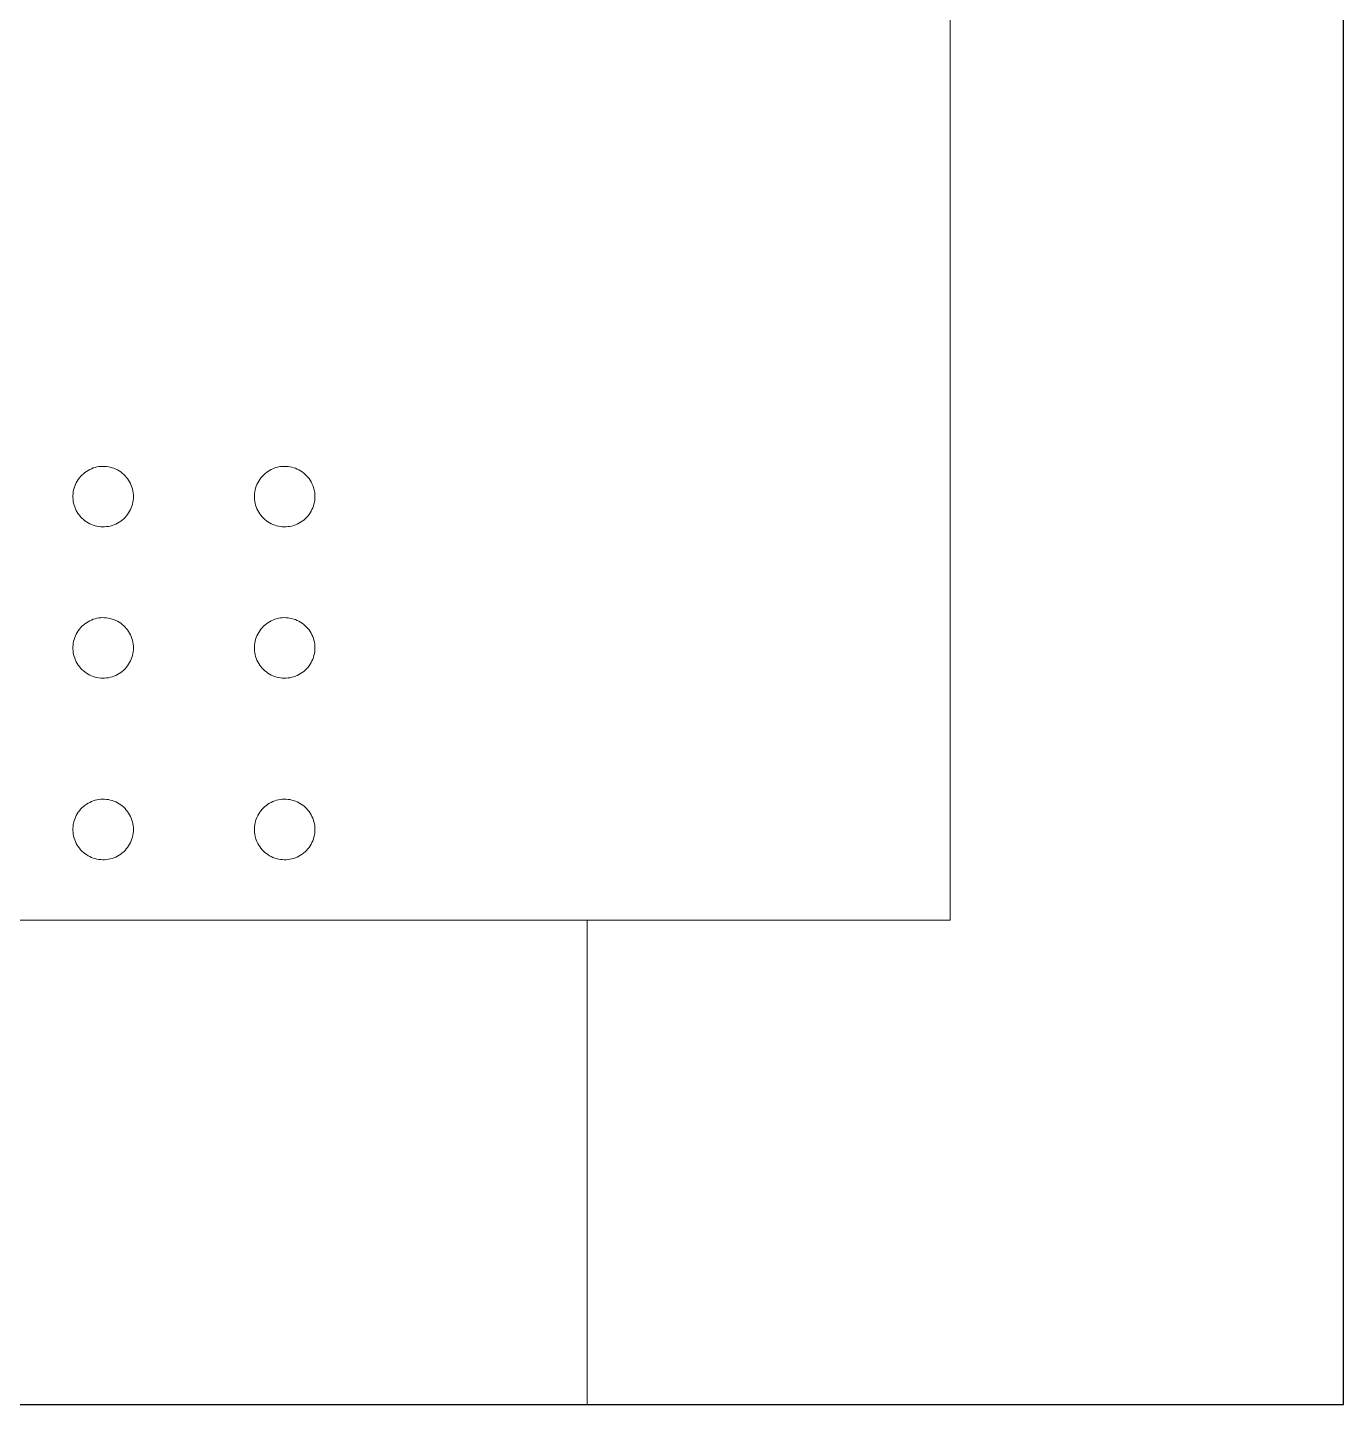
# Paper-space layout 'Sample Network Drawing - A1 Sheet' of a CAD drawing. Extents: x 49 to 806, y 22 to 564.
# Drawn here: x 722.905 to 726.524, y 303.493 to 307.278 of the extents above; entities that cross this region are included whole.
import ezdxf

# ---------------------------------------------------------------- set-up
doc = ezdxf.new("R2010")
doc.units = 0
doc.layers.add('N-EQPM', color=4, linetype='Continuous', lineweight=25)

psp = doc.layouts.new('Sample Network Drawing - A1 Sheet')

# ---------------------------------------------------------------- linework, layer by layer
at = {"layer": 'N-EQPM', "lineweight": 30}
for p, q in [((726.5237, 303.4929), (726.5237, 318.6341)), ((726.5237, 303.4929), (726.5237, 318.6341)), ((719.2859, 303.4929), (726.5237, 303.4929)), ((719.2859, 303.4929), (726.5237, 303.4929))]:
    psp.add_line(p, q, dxfattribs=at)
at = {"layer": 'N-EQPM', "lineweight": 0}
for points in [[(725.4422, 310.8972), (719.7019, 310.8972), (719.7019, 304.824), (725.4422, 304.824), (725.4422, 310.8972)], [(723.196, 305.9887), (723.1958, 305.994), (723.1953, 305.9993), (723.1945, 306.0045), (723.1933, 306.0096), (723.1919, 306.0147), (723.19, 306.0197), (723.1879, 306.0245), (723.1855, 306.0292), (723.1828, 306.0337), (723.1798, 306.0381), (723.1765, 306.0422), (723.173, 306.0462), (723.1693, 306.0499), (723.1653, 306.0533), (723.1611, 306.0565), (723.1567, 306.0594), (723.1521, 306.0621), (723.1474, 306.0644), (723.1425, 306.0665), (723.1375, 306.0682), (723.1324, 306.0696), (723.1273, 306.0707), (723.122, 306.0714), (723.1168, 306.0718), (723.1115, 306.0719), (723.1062, 306.0717), (723.101, 306.0711), (723.0958, 306.0702), (723.0906, 306.0689), (723.0856, 306.0674), (723.0807, 306.0655), (723.0759, 306.0633), (723.0712, 306.0608), (723.0667, 306.058), (723.0624, 306.055), (723.0583, 306.0516), (723.0545, 306.048), (723.0508, 306.0442), (723.0474, 306.0402), (723.0443, 306.0359), (723.0414, 306.0315), (723.0389, 306.0269), (723.0366, 306.0221), (723.0346, 306.0172), (723.033, 306.0122), (723.0317, 306.0071), (723.0307, 306.0019), (723.03, 305.9967), (723.0297, 305.9914), (723.0297, 305.9861), (723.03, 305.9808), (723.0307, 305.9756), (723.0317, 305.9704), (723.033, 305.9653), (723.0346, 305.9603), (723.0366, 305.9554), (723.0389, 305.9506), (723.0414, 305.946), (723.0443, 305.9416), (723.0474, 305.9373), (723.0508, 305.9333), (723.0545, 305.9295), (723.0583, 305.9259), (723.0624, 305.9225), (723.0667, 305.9195), (723.0712, 305.9167), (723.0759, 305.9142), (723.0807, 305.912), (723.0856, 305.9101), (723.0906, 305.9086), (723.0958, 305.9073), (723.101, 305.9064), (723.1062, 305.9058), (723.1115, 305.9056), (723.1168, 305.9056), (723.122, 305.9061), (723.1273, 305.9068), (723.1324, 305.9079), (723.1375, 305.9093), (723.1425, 305.911), (723.1474, 305.9131), (723.1521, 305.9154), (723.1567, 305.9181), (723.1611, 305.921), (723.1653, 305.9242), (723.1693, 305.9276), (723.173, 305.9313), (723.1765, 305.9353), (723.1798, 305.9394), (723.1828, 305.9438), (723.1855, 305.9483), (723.1879, 305.953), (723.19, 305.9578), (723.1919, 305.9628), (723.1933, 305.9679), (723.1945, 305.973), (723.1953, 305.9782), (723.1958, 305.9835), (723.196, 305.9887)], [(723.196, 305.9887), (723.1958, 305.994), (723.1953, 305.9993), (723.1945, 306.0045), (723.1933, 306.0096), (723.1919, 306.0147), (723.19, 306.0197), (723.1879, 306.0245), (723.1855, 306.0292), (723.1828, 306.0337), (723.1798, 306.0381), (723.1765, 306.0422), (723.173, 306.0462), (723.1693, 306.0499), (723.1653, 306.0533), (723.1611, 306.0565), (723.1567, 306.0594), (723.1521, 306.0621), (723.1474, 306.0644), (723.1425, 306.0665), (723.1375, 306.0682), (723.1324, 306.0696), (723.1273, 306.0707), (723.122, 306.0714), (723.1168, 306.0718), (723.1115, 306.0719), (723.1062, 306.0717), (723.101, 306.0711), (723.0958, 306.0702), (723.0906, 306.0689), (723.0856, 306.0674), (723.0807, 306.0655), (723.0759, 306.0633), (723.0712, 306.0608), (723.0667, 306.058), (723.0624, 306.055), (723.0583, 306.0516), (723.0545, 306.048), (723.0508, 306.0442), (723.0474, 306.0402), (723.0443, 306.0359), (723.0414, 306.0315), (723.0389, 306.0269), (723.0366, 306.0221), (723.0346, 306.0172), (723.033, 306.0122), (723.0317, 306.0071), (723.0307, 306.0019), (723.03, 305.9967), (723.0297, 305.9914), (723.0297, 305.9861), (723.03, 305.9808), (723.0307, 305.9756), (723.0317, 305.9704), (723.033, 305.9653), (723.0346, 305.9603), (723.0366, 305.9554), (723.0389, 305.9506), (723.0414, 305.946), (723.0443, 305.9416), (723.0474, 305.9373), (723.0508, 305.9333), (723.0545, 305.9295), (723.0583, 305.9259), (723.0624, 305.9225), (723.0667, 305.9195), (723.0712, 305.9167), (723.0759, 305.9142), (723.0807, 305.912), (723.0856, 305.9101), (723.0906, 305.9086), (723.0958, 305.9073), (723.101, 305.9064), (723.1062, 305.9058), (723.1115, 305.9056), (723.1168, 305.9056), (723.122, 305.9061), (723.1273, 305.9068), (723.1324, 305.9079), (723.1375, 305.9093), (723.1425, 305.911), (723.1474, 305.9131), (723.1521, 305.9154), (723.1567, 305.9181), (723.1611, 305.921), (723.1653, 305.9242), (723.1693, 305.9276), (723.173, 305.9313), (723.1765, 305.9353), (723.1798, 305.9394), (723.1828, 305.9438), (723.1855, 305.9483), (723.1879, 305.953), (723.19, 305.9578), (723.1919, 305.9628), (723.1933, 305.9679), (723.1945, 305.973), (723.1953, 305.9782), (723.1958, 305.9835), (723.196, 305.9887)], [(723.6952, 305.9887), (723.695, 305.994), (723.6945, 305.9993), (723.6937, 306.0045), (723.6925, 306.0096), (723.691, 306.0147), (723.6892, 306.0197), (723.6871, 306.0245), (723.6847, 306.0292), (723.682, 306.0337), (723.679, 306.0381), (723.6757, 306.0422), (723.6722, 306.0462), (723.6684, 306.0499), (723.6644, 306.0533), (723.6602, 306.0565), (723.6558, 306.0594), (723.6513, 306.0621), (723.6465, 306.0644), (723.6417, 306.0665), (723.6367, 306.0682), (723.6316, 306.0696), (723.6264, 306.0707), (723.6212, 306.0714), (723.6159, 306.0718), (723.6107, 306.0719), (723.6054, 306.0717), (723.6001, 306.0711), (723.5949, 306.0702), (723.5898, 306.0689), (723.5848, 306.0674), (723.5798, 306.0655), (723.575, 306.0633), (723.5704, 306.0608), (723.5659, 306.058), (723.5616, 306.055), (723.5575, 306.0516), (723.5536, 306.048), (723.55, 306.0442), (723.5466, 306.0402), (723.5434, 306.0359), (723.5406, 306.0315), (723.538, 306.0269), (723.5358, 306.0221), (723.5338, 306.0172), (723.5321, 306.0122), (723.5308, 306.0071), (723.5298, 306.0019), (723.5292, 305.9967), (723.5288, 305.9914), (723.5288, 305.9861), (723.5292, 305.9808), (723.5298, 305.9756), (723.5308, 305.9704), (723.5321, 305.9653), (723.5338, 305.9603), (723.5358, 305.9554), (723.538, 305.9506), (723.5406, 305.946), (723.5434, 305.9416), (723.5466, 305.9373), (723.55, 305.9333), (723.5536, 305.9295), (723.5575, 305.9259), (723.5616, 305.9225), (723.5659, 305.9195), (723.5704, 305.9167), (723.575, 305.9142), (723.5798, 305.912), (723.5848, 305.9101), (723.5898, 305.9086), (723.5949, 305.9073), (723.6001, 305.9064), (723.6054, 305.9058), (723.6107, 305.9056), (723.6159, 305.9056), (723.6212, 305.9061), (723.6264, 305.9068), (723.6316, 305.9079), (723.6367, 305.9093), (723.6417, 305.911), (723.6465, 305.9131), (723.6513, 305.9154), (723.6558, 305.9181), (723.6602, 305.921), (723.6644, 305.9242), (723.6684, 305.9276), (723.6722, 305.9313), (723.6757, 305.9353), (723.679, 305.9394), (723.682, 305.9438), (723.6847, 305.9483), (723.6871, 305.953), (723.6892, 305.9578), (723.691, 305.9628), (723.6925, 305.9679), (723.6937, 305.973), (723.6945, 305.9782), (723.695, 305.9835), (723.6952, 305.9887)], [(723.6952, 305.9887), (723.695, 305.994), (723.6945, 305.9993), (723.6937, 306.0045), (723.6925, 306.0096), (723.691, 306.0147), (723.6892, 306.0197), (723.6871, 306.0245), (723.6847, 306.0292), (723.682, 306.0337), (723.679, 306.0381), (723.6757, 306.0422), (723.6722, 306.0462), (723.6684, 306.0499), (723.6644, 306.0533), (723.6602, 306.0565), (723.6558, 306.0594), (723.6513, 306.0621), (723.6465, 306.0644), (723.6417, 306.0665), (723.6367, 306.0682), (723.6316, 306.0696), (723.6264, 306.0707), (723.6212, 306.0714), (723.6159, 306.0718), (723.6107, 306.0719), (723.6054, 306.0717), (723.6001, 306.0711), (723.5949, 306.0702), (723.5898, 306.0689), (723.5848, 306.0674), (723.5798, 306.0655), (723.575, 306.0633), (723.5704, 306.0608), (723.5659, 306.058), (723.5616, 306.055), (723.5575, 306.0516), (723.5536, 306.048), (723.55, 306.0442), (723.5466, 306.0402), (723.5434, 306.0359), (723.5406, 306.0315), (723.538, 306.0269), (723.5358, 306.0221), (723.5338, 306.0172), (723.5321, 306.0122), (723.5308, 306.0071), (723.5298, 306.0019), (723.5292, 305.9967), (723.5288, 305.9914), (723.5288, 305.9861), (723.5292, 305.9808), (723.5298, 305.9756), (723.5308, 305.9704), (723.5321, 305.9653), (723.5338, 305.9603), (723.5358, 305.9554), (723.538, 305.9506), (723.5406, 305.946), (723.5434, 305.9416), (723.5466, 305.9373), (723.55, 305.9333), (723.5536, 305.9295), (723.5575, 305.9259), (723.5616, 305.9225), (723.5659, 305.9195), (723.5704, 305.9167), (723.575, 305.9142), (723.5798, 305.912), (723.5848, 305.9101), (723.5898, 305.9086), (723.5949, 305.9073), (723.6001, 305.9064), (723.6054, 305.9058), (723.6107, 305.9056), (723.6159, 305.9056), (723.6212, 305.9061), (723.6264, 305.9068), (723.6316, 305.9079), (723.6367, 305.9093), (723.6417, 305.911), (723.6465, 305.9131), (723.6513, 305.9154), (723.6558, 305.9181), (723.6602, 305.921), (723.6644, 305.9242), (723.6684, 305.9276), (723.6722, 305.9313), (723.6757, 305.9353), (723.679, 305.9394), (723.682, 305.9438), (723.6847, 305.9483), (723.6871, 305.953), (723.6892, 305.9578), (723.691, 305.9628), (723.6925, 305.9679), (723.6937, 305.973), (723.6945, 305.9782), (723.695, 305.9835), (723.6952, 305.9887)], [(723.196, 305.5728), (723.1958, 305.5781), (723.1953, 305.5833), (723.1945, 305.5885), (723.1933, 305.5937), (723.1919, 305.5987), (723.19, 305.6037), (723.1879, 305.6085), (723.1855, 305.6132), (723.1828, 305.6178), (723.1798, 305.6221), (723.1765, 305.6263), (723.173, 305.6302), (723.1693, 305.6339), (723.1653, 305.6374), (723.1611, 305.6405), (723.1567, 305.6435), (723.1521, 305.6461), (723.1474, 305.6485), (723.1425, 305.6505), (723.1375, 305.6522), (723.1324, 305.6536), (723.1273, 305.6547), (723.122, 305.6555), (723.1168, 305.6559), (723.1115, 305.656), (723.1062, 305.6557), (723.101, 305.6551), (723.0958, 305.6542), (723.0906, 305.653), (723.0856, 305.6514), (723.0807, 305.6495), (723.0759, 305.6473), (723.0712, 305.6448), (723.0667, 305.642), (723.0624, 305.639), (723.0583, 305.6357), (723.0545, 305.6321), (723.0508, 305.6283), (723.0474, 305.6242), (723.0443, 305.62), (723.0414, 305.6155), (723.0389, 305.6109), (723.0366, 305.6061), (723.0346, 305.6012), (723.033, 305.5962), (723.0317, 305.5911), (723.0307, 305.5859), (723.03, 305.5807), (723.0297, 305.5754), (723.0297, 305.5701), (723.03, 305.5649), (723.0307, 305.5596), (723.0317, 305.5545), (723.033, 305.5493), (723.0346, 305.5443), (723.0366, 305.5394), (723.0389, 305.5347), (723.0414, 305.53), (723.0443, 305.5256), (723.0474, 305.5214), (723.0508, 305.5173), (723.0545, 305.5135), (723.0583, 305.5099), (723.0624, 305.5066), (723.0667, 305.5035), (723.0712, 305.5007), (723.0759, 305.4982), (723.0807, 305.496), (723.0856, 305.4942), (723.0906, 305.4926), (723.0958, 305.4914), (723.101, 305.4904), (723.1062, 305.4898), (723.1115, 305.4896), (723.1168, 305.4897), (723.122, 305.4901), (723.1273, 305.4909), (723.1324, 305.4919), (723.1375, 305.4933), (723.1425, 305.4951), (723.1474, 305.4971), (723.1521, 305.4994), (723.1567, 305.5021), (723.1611, 305.505), (723.1653, 305.5082), (723.1693, 305.5117), (723.173, 305.5154), (723.1765, 305.5193), (723.1798, 305.5235), (723.1828, 305.5278), (723.1855, 305.5323), (723.1879, 305.537), (723.19, 305.5419), (723.1919, 305.5468), (723.1933, 305.5519), (723.1945, 305.557), (723.1953, 305.5622), (723.1958, 305.5675), (723.196, 305.5728)], [(723.196, 305.5728), (723.1958, 305.5781), (723.1953, 305.5833), (723.1945, 305.5885), (723.1933, 305.5937), (723.1919, 305.5987), (723.19, 305.6037), (723.1879, 305.6085), (723.1855, 305.6132), (723.1828, 305.6178), (723.1798, 305.6221), (723.1765, 305.6263), (723.173, 305.6302), (723.1693, 305.6339), (723.1653, 305.6374), (723.1611, 305.6405), (723.1567, 305.6435), (723.1521, 305.6461), (723.1474, 305.6485), (723.1425, 305.6505), (723.1375, 305.6522), (723.1324, 305.6536), (723.1273, 305.6547), (723.122, 305.6555), (723.1168, 305.6559), (723.1115, 305.656), (723.1062, 305.6557), (723.101, 305.6551), (723.0958, 305.6542), (723.0906, 305.653), (723.0856, 305.6514), (723.0807, 305.6495), (723.0759, 305.6473), (723.0712, 305.6448), (723.0667, 305.642), (723.0624, 305.639), (723.0583, 305.6357), (723.0545, 305.6321), (723.0508, 305.6283), (723.0474, 305.6242), (723.0443, 305.62), (723.0414, 305.6155), (723.0389, 305.6109), (723.0366, 305.6061), (723.0346, 305.6012), (723.033, 305.5962), (723.0317, 305.5911), (723.0307, 305.5859), (723.03, 305.5807), (723.0297, 305.5754), (723.0297, 305.5701), (723.03, 305.5649), (723.0307, 305.5596), (723.0317, 305.5545), (723.033, 305.5493), (723.0346, 305.5443), (723.0366, 305.5394), (723.0389, 305.5347), (723.0414, 305.53), (723.0443, 305.5256), (723.0474, 305.5214), (723.0508, 305.5173), (723.0545, 305.5135), (723.0583, 305.5099), (723.0624, 305.5066), (723.0667, 305.5035), (723.0712, 305.5007), (723.0759, 305.4982), (723.0807, 305.496), (723.0856, 305.4942), (723.0906, 305.4926), (723.0958, 305.4914), (723.101, 305.4904), (723.1062, 305.4898), (723.1115, 305.4896), (723.1168, 305.4897), (723.122, 305.4901), (723.1273, 305.4909), (723.1324, 305.4919), (723.1375, 305.4933), (723.1425, 305.4951), (723.1474, 305.4971), (723.1521, 305.4994), (723.1567, 305.5021), (723.1611, 305.505), (723.1653, 305.5082), (723.1693, 305.5117), (723.173, 305.5154), (723.1765, 305.5193), (723.1798, 305.5235), (723.1828, 305.5278), (723.1855, 305.5323), (723.1879, 305.537), (723.19, 305.5419), (723.1919, 305.5468), (723.1933, 305.5519), (723.1945, 305.557), (723.1953, 305.5622), (723.1958, 305.5675), (723.196, 305.5728)], [(723.6952, 305.5728), (723.695, 305.5781), (723.6945, 305.5833), (723.6937, 305.5885), (723.6925, 305.5937), (723.691, 305.5987), (723.6892, 305.6037), (723.6871, 305.6085), (723.6847, 305.6132), (723.682, 305.6178), (723.679, 305.6221), (723.6757, 305.6263), (723.6722, 305.6302), (723.6684, 305.6339), (723.6644, 305.6374), (723.6602, 305.6405), (723.6558, 305.6435), (723.6513, 305.6461), (723.6465, 305.6485), (723.6417, 305.6505), (723.6367, 305.6522), (723.6316, 305.6536), (723.6264, 305.6547), (723.6212, 305.6555), (723.6159, 305.6559), (723.6107, 305.656), (723.6054, 305.6557), (723.6001, 305.6551), (723.5949, 305.6542), (723.5898, 305.653), (723.5848, 305.6514), (723.5798, 305.6495), (723.575, 305.6473), (723.5704, 305.6448), (723.5659, 305.642), (723.5616, 305.639), (723.5575, 305.6357), (723.5536, 305.6321), (723.55, 305.6283), (723.5466, 305.6242), (723.5434, 305.62), (723.5406, 305.6155), (723.538, 305.6109), (723.5358, 305.6061), (723.5338, 305.6012), (723.5321, 305.5962), (723.5308, 305.5911), (723.5298, 305.5859), (723.5292, 305.5807), (723.5288, 305.5754), (723.5288, 305.5701), (723.5292, 305.5649), (723.5298, 305.5596), (723.5308, 305.5545), (723.5321, 305.5493), (723.5338, 305.5443), (723.5358, 305.5394), (723.538, 305.5347), (723.5406, 305.53), (723.5434, 305.5256), (723.5466, 305.5214), (723.55, 305.5173), (723.5536, 305.5135), (723.5575, 305.5099), (723.5616, 305.5066), (723.5659, 305.5035), (723.5704, 305.5007), (723.575, 305.4982), (723.5798, 305.496), (723.5848, 305.4942), (723.5898, 305.4926), (723.5949, 305.4914), (723.6001, 305.4904), (723.6054, 305.4898), (723.6107, 305.4896), (723.6159, 305.4897), (723.6212, 305.4901), (723.6264, 305.4909), (723.6316, 305.4919), (723.6367, 305.4933), (723.6417, 305.4951), (723.6465, 305.4971), (723.6513, 305.4994), (723.6558, 305.5021), (723.6602, 305.505), (723.6644, 305.5082), (723.6684, 305.5117), (723.6722, 305.5154), (723.6757, 305.5193), (723.679, 305.5235), (723.682, 305.5278), (723.6847, 305.5323), (723.6871, 305.537), (723.6892, 305.5419), (723.691, 305.5468), (723.6925, 305.5519), (723.6937, 305.557), (723.6945, 305.5622), (723.695, 305.5675), (723.6952, 305.5728)], [(723.6952, 305.5728), (723.695, 305.5781), (723.6945, 305.5833), (723.6937, 305.5885), (723.6925, 305.5937), (723.691, 305.5987), (723.6892, 305.6037), (723.6871, 305.6085), (723.6847, 305.6132), (723.682, 305.6178), (723.679, 305.6221), (723.6757, 305.6263), (723.6722, 305.6302), (723.6684, 305.6339), (723.6644, 305.6374), (723.6602, 305.6405), (723.6558, 305.6435), (723.6513, 305.6461), (723.6465, 305.6485), (723.6417, 305.6505), (723.6367, 305.6522), (723.6316, 305.6536), (723.6264, 305.6547), (723.6212, 305.6555), (723.6159, 305.6559), (723.6107, 305.656), (723.6054, 305.6557), (723.6001, 305.6551), (723.5949, 305.6542), (723.5898, 305.653), (723.5848, 305.6514), (723.5798, 305.6495), (723.575, 305.6473), (723.5704, 305.6448), (723.5659, 305.642), (723.5616, 305.639), (723.5575, 305.6357), (723.5536, 305.6321), (723.55, 305.6283), (723.5466, 305.6242), (723.5434, 305.62), (723.5406, 305.6155), (723.538, 305.6109), (723.5358, 305.6061), (723.5338, 305.6012), (723.5321, 305.5962), (723.5308, 305.5911), (723.5298, 305.5859), (723.5292, 305.5807), (723.5288, 305.5754), (723.5288, 305.5701), (723.5292, 305.5649), (723.5298, 305.5596), (723.5308, 305.5545), (723.5321, 305.5493), (723.5338, 305.5443), (723.5358, 305.5394), (723.538, 305.5347), (723.5406, 305.53), (723.5434, 305.5256), (723.5466, 305.5214), (723.55, 305.5173), (723.5536, 305.5135), (723.5575, 305.5099), (723.5616, 305.5066), (723.5659, 305.5035), (723.5704, 305.5007), (723.575, 305.4982), (723.5798, 305.496), (723.5848, 305.4942), (723.5898, 305.4926), (723.5949, 305.4914), (723.6001, 305.4904), (723.6054, 305.4898), (723.6107, 305.4896), (723.6159, 305.4897), (723.6212, 305.4901), (723.6264, 305.4909), (723.6316, 305.4919), (723.6367, 305.4933), (723.6417, 305.4951), (723.6465, 305.4971), (723.6513, 305.4994), (723.6558, 305.5021), (723.6602, 305.505), (723.6644, 305.5082), (723.6684, 305.5117), (723.6722, 305.5154), (723.6757, 305.5193), (723.679, 305.5235), (723.682, 305.5278), (723.6847, 305.5323), (723.6871, 305.537), (723.6892, 305.5419), (723.691, 305.5468), (723.6925, 305.5519), (723.6937, 305.557), (723.6945, 305.5622), (723.695, 305.5675), (723.6952, 305.5728)], [(723.196, 305.0736), (723.1958, 305.0789), (723.1953, 305.0842), (723.1945, 305.0894), (723.1933, 305.0945), (723.1919, 305.0996), (723.19, 305.1045), (723.1879, 305.1094), (723.1855, 305.1141), (723.1828, 305.1186), (723.1798, 305.1229), (723.1765, 305.1271), (723.173, 305.131), (723.1693, 305.1347), (723.1653, 305.1382), (723.1611, 305.1414), (723.1567, 305.1443), (723.1521, 305.147), (723.1474, 305.1493), (723.1425, 305.1513), (723.1375, 305.1531), (723.1324, 305.1545), (723.1273, 305.1556), (723.122, 305.1563), (723.1168, 305.1567), (723.1115, 305.1568), (723.1062, 305.1566), (723.101, 305.156), (723.0958, 305.1551), (723.0906, 305.1538), (723.0856, 305.1522), (723.0807, 305.1504), (723.0759, 305.1482), (723.0712, 305.1457), (723.0667, 305.1429), (723.0624, 305.1398), (723.0583, 305.1365), (723.0545, 305.1329), (723.0508, 305.1291), (723.0474, 305.125), (723.0443, 305.1208), (723.0414, 305.1164), (723.0389, 305.1117), (723.0366, 305.107), (723.0346, 305.1021), (723.033, 305.0971), (723.0317, 305.0919), (723.0307, 305.0868), (723.03, 305.0815), (723.0297, 305.0763), (723.0297, 305.071), (723.03, 305.0657), (723.0307, 305.0605), (723.0317, 305.0553), (723.033, 305.0502), (723.0346, 305.0452), (723.0366, 305.0403), (723.0389, 305.0355), (723.0414, 305.0309), (723.0443, 305.0264), (723.0474, 305.0222), (723.0508, 305.0181), (723.0545, 305.0143), (723.0583, 305.0107), (723.0624, 305.0074), (723.0667, 305.0044), (723.0712, 305.0016), (723.0759, 304.9991), (723.0807, 304.9969), (723.0856, 304.995), (723.0906, 304.9934), (723.0958, 304.9922), (723.101, 304.9913), (723.1062, 304.9907), (723.1115, 304.9904), (723.1168, 304.9905), (723.122, 304.9909), (723.1273, 304.9917), (723.1324, 304.9928), (723.1375, 304.9942), (723.1425, 304.9959), (723.1474, 304.9979), (723.1521, 305.0003), (723.1567, 305.0029), (723.1611, 305.0059), (723.1653, 305.0091), (723.1693, 305.0125), (723.173, 305.0162), (723.1765, 305.0201), (723.1798, 305.0243), (723.1828, 305.0286), (723.1855, 305.0332), (723.1879, 305.0379), (723.19, 305.0427), (723.1919, 305.0477), (723.1933, 305.0527), (723.1945, 305.0579), (723.1953, 305.0631), (723.1958, 305.0683), (723.196, 305.0736)], [(723.196, 305.0736), (723.1958, 305.0789), (723.1953, 305.0842), (723.1945, 305.0894), (723.1933, 305.0945), (723.1919, 305.0996), (723.19, 305.1045), (723.1879, 305.1094), (723.1855, 305.1141), (723.1828, 305.1186), (723.1798, 305.1229), (723.1765, 305.1271), (723.173, 305.131), (723.1693, 305.1347), (723.1653, 305.1382), (723.1611, 305.1414), (723.1567, 305.1443), (723.1521, 305.147), (723.1474, 305.1493), (723.1425, 305.1513), (723.1375, 305.1531), (723.1324, 305.1545), (723.1273, 305.1556), (723.122, 305.1563), (723.1168, 305.1567), (723.1115, 305.1568), (723.1062, 305.1566), (723.101, 305.156), (723.0958, 305.1551), (723.0906, 305.1538), (723.0856, 305.1522), (723.0807, 305.1504), (723.0759, 305.1482), (723.0712, 305.1457), (723.0667, 305.1429), (723.0624, 305.1398), (723.0583, 305.1365), (723.0545, 305.1329), (723.0508, 305.1291), (723.0474, 305.125), (723.0443, 305.1208), (723.0414, 305.1164), (723.0389, 305.1117), (723.0366, 305.107), (723.0346, 305.1021), (723.033, 305.0971), (723.0317, 305.0919), (723.0307, 305.0868), (723.03, 305.0815), (723.0297, 305.0763), (723.0297, 305.071), (723.03, 305.0657), (723.0307, 305.0605), (723.0317, 305.0553), (723.033, 305.0502), (723.0346, 305.0452), (723.0366, 305.0403), (723.0389, 305.0355), (723.0414, 305.0309), (723.0443, 305.0264), (723.0474, 305.0222), (723.0508, 305.0181), (723.0545, 305.0143), (723.0583, 305.0107), (723.0624, 305.0074), (723.0667, 305.0044), (723.0712, 305.0016), (723.0759, 304.9991), (723.0807, 304.9969), (723.0856, 304.995), (723.0906, 304.9934), (723.0958, 304.9922), (723.101, 304.9913), (723.1062, 304.9907), (723.1115, 304.9904), (723.1168, 304.9905), (723.122, 304.9909), (723.1273, 304.9917), (723.1324, 304.9928), (723.1375, 304.9942), (723.1425, 304.9959), (723.1474, 304.9979), (723.1521, 305.0003), (723.1567, 305.0029), (723.1611, 305.0059), (723.1653, 305.0091), (723.1693, 305.0125), (723.173, 305.0162), (723.1765, 305.0201), (723.1798, 305.0243), (723.1828, 305.0286), (723.1855, 305.0332), (723.1879, 305.0379), (723.19, 305.0427), (723.1919, 305.0477), (723.1933, 305.0527), (723.1945, 305.0579), (723.1953, 305.0631), (723.1958, 305.0683), (723.196, 305.0736)], [(723.6952, 305.0736), (723.695, 305.0789), (723.6945, 305.0842), (723.6937, 305.0894), (723.6925, 305.0945), (723.691, 305.0996), (723.6892, 305.1045), (723.6871, 305.1094), (723.6847, 305.1141), (723.682, 305.1186), (723.679, 305.1229), (723.6757, 305.1271), (723.6722, 305.131), (723.6684, 305.1347), (723.6644, 305.1382), (723.6602, 305.1414), (723.6558, 305.1443), (723.6513, 305.147), (723.6465, 305.1493), (723.6417, 305.1513), (723.6367, 305.1531), (723.6316, 305.1545), (723.6264, 305.1556), (723.6212, 305.1563), (723.6159, 305.1567), (723.6107, 305.1568), (723.6054, 305.1566), (723.6001, 305.156), (723.5949, 305.1551), (723.5898, 305.1538), (723.5848, 305.1522), (723.5798, 305.1504), (723.575, 305.1482), (723.5704, 305.1457), (723.5659, 305.1429), (723.5616, 305.1398), (723.5575, 305.1365), (723.5536, 305.1329), (723.55, 305.1291), (723.5466, 305.125), (723.5434, 305.1208), (723.5406, 305.1164), (723.538, 305.1117), (723.5358, 305.107), (723.5338, 305.1021), (723.5321, 305.0971), (723.5308, 305.0919), (723.5298, 305.0868), (723.5292, 305.0815), (723.5288, 305.0763), (723.5288, 305.071), (723.5292, 305.0657), (723.5298, 305.0605), (723.5308, 305.0553), (723.5321, 305.0502), (723.5338, 305.0452), (723.5358, 305.0403), (723.538, 305.0355), (723.5406, 305.0309), (723.5434, 305.0264), (723.5466, 305.0222), (723.55, 305.0181), (723.5536, 305.0143), (723.5575, 305.0107), (723.5616, 305.0074), (723.5659, 305.0044), (723.5704, 305.0016), (723.575, 304.9991), (723.5798, 304.9969), (723.5848, 304.995), (723.5898, 304.9934), (723.5949, 304.9922), (723.6001, 304.9913), (723.6054, 304.9907), (723.6107, 304.9904), (723.6159, 304.9905), (723.6212, 304.9909), (723.6264, 304.9917), (723.6316, 304.9928), (723.6367, 304.9942), (723.6417, 304.9959), (723.6465, 304.9979), (723.6513, 305.0003), (723.6558, 305.0029), (723.6602, 305.0059), (723.6644, 305.0091), (723.6684, 305.0125), (723.6722, 305.0162), (723.6757, 305.0201), (723.679, 305.0243), (723.682, 305.0286), (723.6847, 305.0332), (723.6871, 305.0379), (723.6892, 305.0427), (723.691, 305.0477), (723.6925, 305.0527), (723.6937, 305.0579), (723.6945, 305.0631), (723.695, 305.0683), (723.6952, 305.0736)], [(723.6952, 305.0736), (723.695, 305.0789), (723.6945, 305.0842), (723.6937, 305.0894), (723.6925, 305.0945), (723.691, 305.0996), (723.6892, 305.1045), (723.6871, 305.1094), (723.6847, 305.1141), (723.682, 305.1186), (723.679, 305.1229), (723.6757, 305.1271), (723.6722, 305.131), (723.6684, 305.1347), (723.6644, 305.1382), (723.6602, 305.1414), (723.6558, 305.1443), (723.6513, 305.147), (723.6465, 305.1493), (723.6417, 305.1513), (723.6367, 305.1531), (723.6316, 305.1545), (723.6264, 305.1556), (723.6212, 305.1563), (723.6159, 305.1567), (723.6107, 305.1568), (723.6054, 305.1566), (723.6001, 305.156), (723.5949, 305.1551), (723.5898, 305.1538), (723.5848, 305.1522), (723.5798, 305.1504), (723.575, 305.1482), (723.5704, 305.1457), (723.5659, 305.1429), (723.5616, 305.1398), (723.5575, 305.1365), (723.5536, 305.1329), (723.55, 305.1291), (723.5466, 305.125), (723.5434, 305.1208), (723.5406, 305.1164), (723.538, 305.1117), (723.5358, 305.107), (723.5338, 305.1021), (723.5321, 305.0971), (723.5308, 305.0919), (723.5298, 305.0868), (723.5292, 305.0815), (723.5288, 305.0763), (723.5288, 305.071), (723.5292, 305.0657), (723.5298, 305.0605), (723.5308, 305.0553), (723.5321, 305.0502), (723.5338, 305.0452), (723.5358, 305.0403), (723.538, 305.0355), (723.5406, 305.0309), (723.5434, 305.0264), (723.5466, 305.0222), (723.55, 305.0181), (723.5536, 305.0143), (723.5575, 305.0107), (723.5616, 305.0074), (723.5659, 305.0044), (723.5704, 305.0016), (723.575, 304.9991), (723.5798, 304.9969), (723.5848, 304.995), (723.5898, 304.9934), (723.5949, 304.9922), (723.6001, 304.9913), (723.6054, 304.9907), (723.6107, 304.9904), (723.6159, 304.9905), (723.6212, 304.9909), (723.6264, 304.9917), (723.6316, 304.9928), (723.6367, 304.9942), (723.6417, 304.9959), (723.6465, 304.9979), (723.6513, 305.0003), (723.6558, 305.0029), (723.6602, 305.0059), (723.6644, 305.0091), (723.6684, 305.0125), (723.6722, 305.0162), (723.6757, 305.0201), (723.679, 305.0243), (723.682, 305.0286), (723.6847, 305.0332), (723.6871, 305.0379), (723.6892, 305.0427), (723.691, 305.0477), (723.6925, 305.0527), (723.6937, 305.0579), (723.6945, 305.0631), (723.695, 305.0683), (723.6952, 305.0736)], [(724.4439, 304.824), (724.4439, 303.4929)]]:
    psp.add_lwpolyline(points, dxfattribs=at)

doc.saveas('drawing.dxf')
